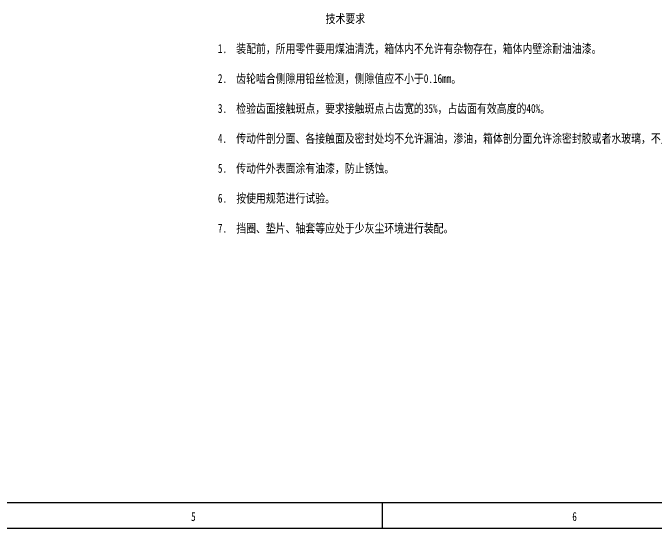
# Model space of a CAD drawing. Header units: millimetres. Extents: x 0 to 1189, y 0 to 841.
# Drawn here: x 599 to 849.8, y 0 to 200.9 of the extents above; entities that cross this region are included whole.
import ezdxf

# ---------------------------------------------------------------- set-up
doc = ezdxf.new("R2010")
doc.units = ezdxf.units.MM
doc.linetypes.add('CENTERX2', pattern=[20.32, 12.7, -2.54, 2.54, -2.54])
doc.layers.add('10', color=7, linetype='Continuous', lineweight=25)
for name, color, linetype in [('5', 7, 'Continuous'), ('9', 7, 'Continuous'), ('图层11', 7, 'CENTERX2')]:
    doc.layers.add(name, color=color, linetype=linetype)
doc.styles.add('SLDTEXTSTYLE0', font='hyswlongfangsong.ttf')
doc.styles.get("Standard").update_dxf_attribs({"font": 'hyswlongfangsong.ttf'})

msp = doc.modelspace()

# ---------------------------------------------------------------- linework, layer by layer
at = {"layer": '10', "color": 7}
msp.add_line((743.125, 0), (743.125, 10), dxfattribs=at)
at = {"layer": '5', "color": 7}
msp.add_line((0, 10), (1179.0061, 10), dxfattribs=at)
at = {"layer": '9', "color": 7}
msp.add_line((0, 0), (1189, 0), dxfattribs=at)

# ---------------------------------------------------------------- texts
at = {"layer": '9', "color": 7, "char_height": 3.5, "attachment_point": 2, "style": 'SLDTEXTSTYLE0'}
for s, insert in [('5', (669.3873, 6.2617)), ('6', (818.0145, 6.2617))]:
    msp.add_mtext(s, dxfattribs=dict(at, insert=insert))
at = {"layer": '图层11', "insert": (678.9381, 200.3953), "char_height": 3.5, "attachment_point": 1}
msp.add_mtext_dynamic_manual_height_columns('^I^I^I技术要求\\P\\P1.  装配前，所用零件要用煤油清洗，箱体内不允许有杂物存在，箱体内壁涂耐油油漆。\\P\\P2.  齿轮啮合侧隙用铅丝检测，侧隙值应不小于0.16mm。\\P\\P3.  检验齿面接触斑点，要求接触斑点占齿宽的35%，占齿面有效高度的40%。\\P\\P4.  传动件剖分面、各接触面及密封处均不允许漏油，渗油，箱体剖分面允许涂密封胶或者水玻璃，不允许使用任何填料。\\P\\P5.  传动件外表面涂有油漆，防止锈蚀。\\P\\P6.  按使用规范进行试验。\\P\\P7.  挡圈、垫片、轴套等应处于少灰尘环境进行装配。', width=196.140879, gutter_width=17.5, heights=[0], dxfattribs=at)

doc.saveas('drawing.dxf')
